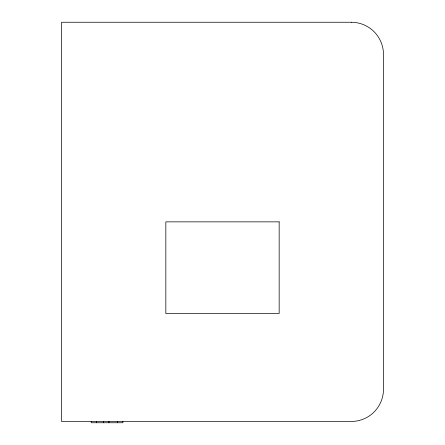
<?xml version="1.0" encoding="UTF-8"?>
<svg xmlns="http://www.w3.org/2000/svg" width="445" height="445" viewBox="0 0 445 445"><rect width="100%" height="100%" fill="white"/><g stroke="black" fill="none" stroke-linecap="round" stroke-linejoin="round"><path stroke-width="0.67" d="M122.898 421.459L122.898 422.75L91.247 422.75L91.247 421.459M117.569 421.459L117.569 422.75M108.953 421.459L108.953 422.75M103.618 421.459L103.618 422.75M96.598 421.459L96.598 422.75M351.277 22.25L61.527 22.25L61.527 421.459L351.277 421.459A32.196 32.196 0 0 0 383.473 389.269L383.473 54.446A32.196 32.196 0 0 0 351.277 22.25M279.16 221.855L165.84 221.855L165.84 313.536L279.16 313.536L279.16 221.855"/></g></svg>
